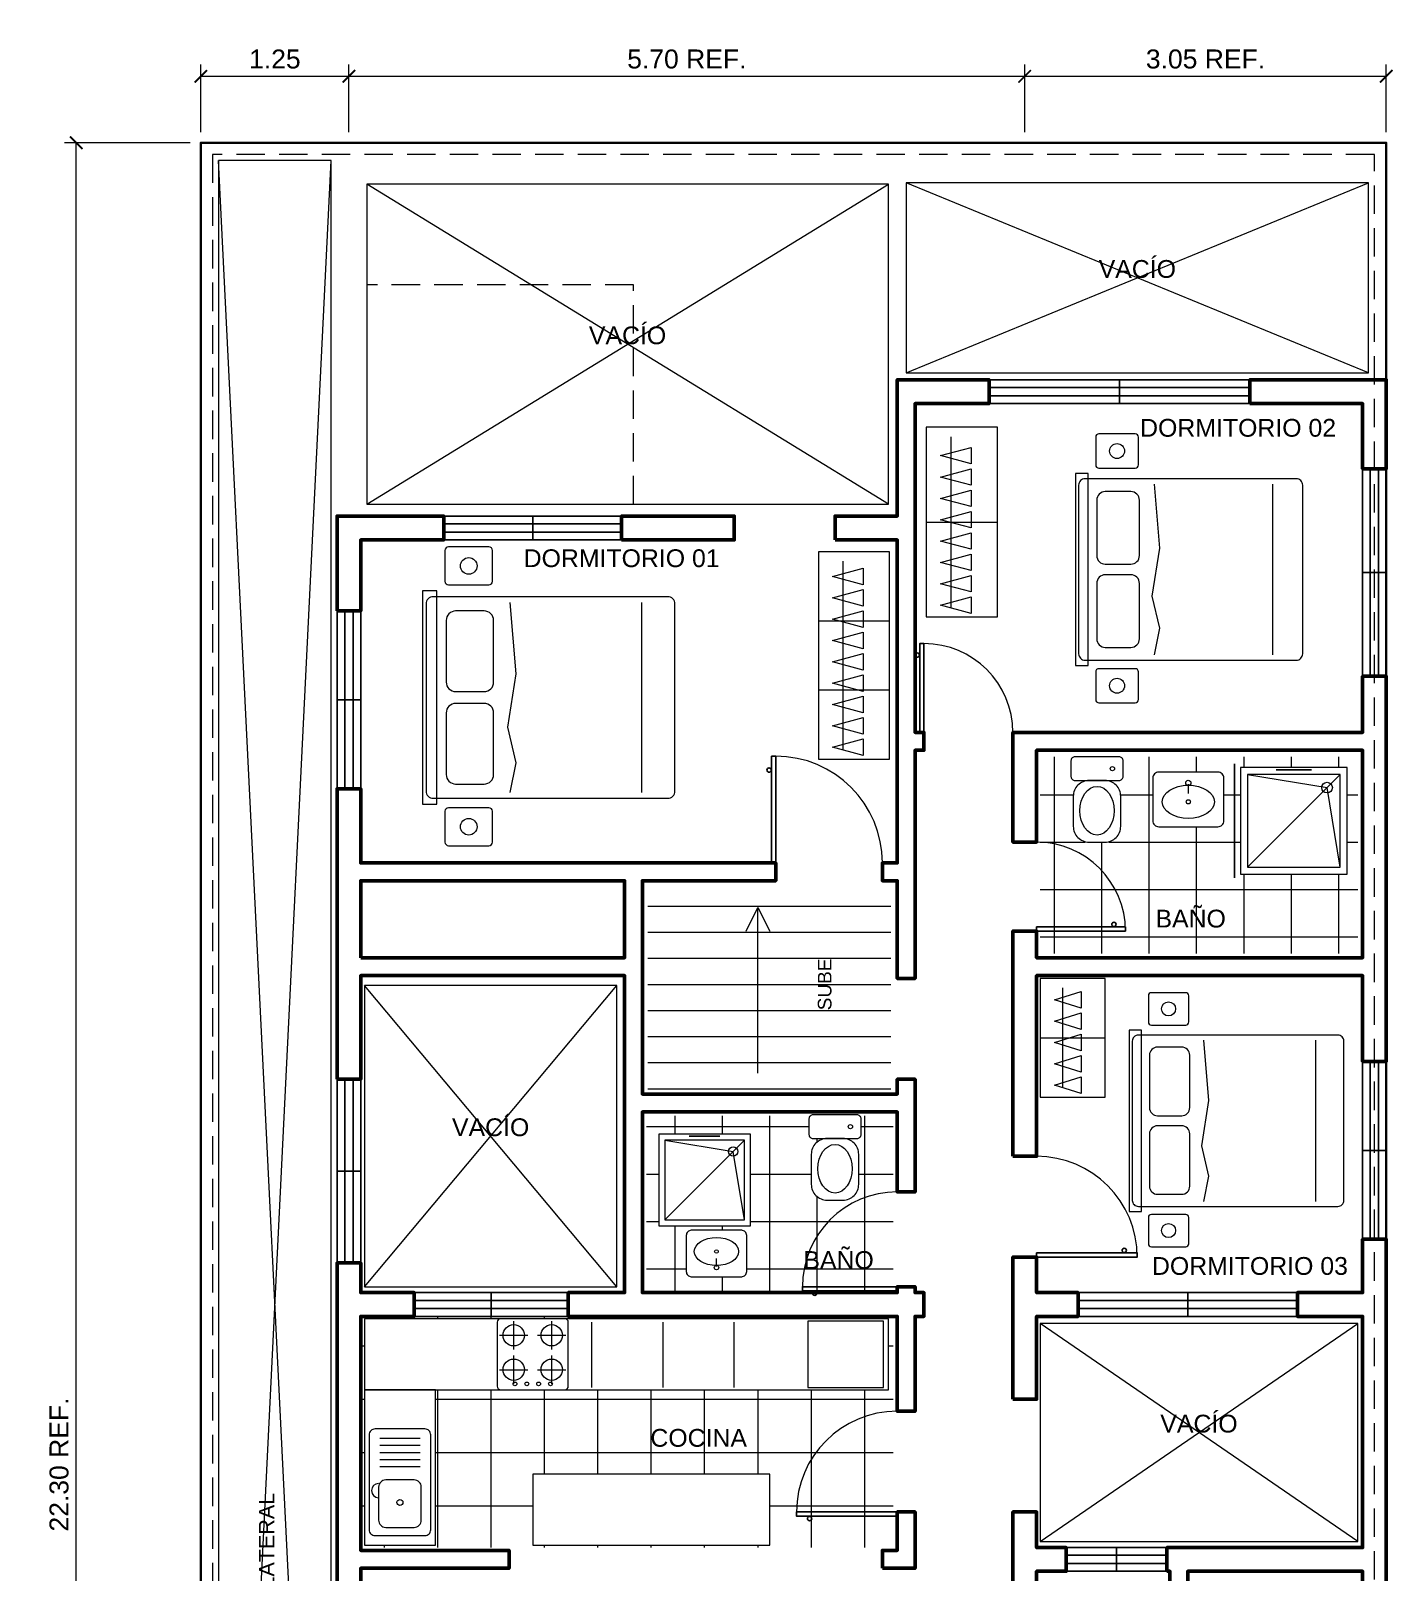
# Model space of a CAD drawing. Header units: metres. Extents: x -1.4 to 26.1, y -0.8 to 23.2.
# Drawn here: x 14.57 to 26.06, y 10.24 to 23.24 of the extents above; entities that cross this region are included whole.
import ezdxf
from ezdxf.enums import TextEntityAlignment as Align

# ---------------------------------------------------------------- set-up
doc = ezdxf.new("R2010")
doc.units = ezdxf.units.M
doc.linetypes.add('ARQ_OCULTO', pattern=[0.36, 0.24, -0.12])
for name, color, linetype, lineweight in [('A_COTA', 7, 'Continuous', 13), ('A_ESCALERA', 7, 'Continuous', 18), ('A_LIMITE', 7, 'Continuous', 35), ('A_MUEBLE', 7, 'Continuous', 18), ('A_MURO_CORTE', 7, 'Continuous', 50), ('A_PUERTA', 7, 'Continuous', 25), ('A_SANITARIO', 7, 'Continuous', 18), ('A_TEXTO', 7, 'Continuous', 13), ('A_VENTANA', 7, 'Continuous', 25)]:
    doc.layers.add(name, color=color, linetype=linetype, lineweight=lineweight)
for name, color, linetype, lineweight, true_color in [('A_MUEBLE_DETALLE', 8, 'Continuous', 9, 0x555555), ('A_PISO_TRAMA', 9, 'Continuous', 9, 0xb4b4b4), ('A_PROYECCION', 8, 'ARQ_OCULTO', 13, 0x737373), ('A_VACIO', 9, 'Continuous', 9, 0x9b9b9b)]:
    doc.layers.add(name, color=color, linetype=linetype, lineweight=lineweight, true_color=true_color)
doc.styles.add('ARQ', font='arial.ttf')
doc.styles.add('OpenSansCondensed-Light', font='OpenSansCondensed-Light.ttf')
doc.dimstyles.new('EZDXF', dxfattribs={"dimtxt": 0.25, "dimasz": 0.175, "dimexe": 0.375, "dimexo": 0.125, "dimgap": 0.1, "dimtad": 1, "dimlfac": 100, "dimzin": 12, "dimdsep": 46, "dimtxsty": 'OpenSansCondensed-Light', "dimblk": 'ARCHTICK', "dimcen": 2.5, "dimazin": 3, "dimtfac": 0.5, "dimtmove": 2, "dimatfit": 3})
pattern_1 = [(0, (0, 0), (0, 0.4), []), (90, (0, 0), (0.4, 0), [])]

# ---------------------------------------------------------------- blocks, each defined once
blk = doc.blocks.new('M_COCINA_4_HORNILLAS')
at = {"layer": 'A_MUEBLE'}
blk.add_lwpolyline([(-0.27, -0.3), (0.27, -0.3, 0.414214), (0.3, -0.27), (0.3, 0.27, 0.414214), (0.27, 0.3), (-0.27, 0.3, 0.414214), (-0.3, 0.27), (-0.3, -0.27, 0.414214)], format="xyb", close=True, dxfattribs=at)
at = {"layer": 'A_MUEBLE_DETALLE'}
for p, q in [((-0.16, 0.04), (-0.16, 0.28)), ((0.16, 0.04), (0.16, 0.28)), ((-0.28, 0.16), (-0.04, 0.16)), ((0.04, 0.16), (0.28, 0.16)), ((-0.28, -0.13), (-0.04, -0.13)), ((-0.16, -0.25), (-0.16, -0.01)), ((0.04, -0.13), (0.28, -0.13)), ((0.16, -0.25), (0.16, -0.01))]:
    blk.add_line(p, q, dxfattribs=at)
for centre, radius in [((-0.16, 0.16), 0.09), ((0.16, 0.16), 0.09), ((-0.16, -0.13), 0.09), ((0.16, -0.13), 0.09), ((-0.15, -0.25), 0.016), ((-0.05, -0.25), 0.016), ((0.05, -0.25), 0.016), ((0.15, -0.25), 0.016)]:
    blk.add_circle(centre, radius, dxfattribs=at)
blk = doc.blocks.new('M_FREGADERO')
at = {"layer": 'A_MUEBLE'}
blk.add_lwpolyline([(-0.4, -0.26), (0.4, -0.26, 0.414214), (0.45, -0.21), (0.45, 0.21, 0.414214), (0.4, 0.26), (-0.4, 0.26, 0.414214), (-0.45, 0.21), (-0.45, -0.21, 0.414214)], format="xyb", close=True, dxfattribs=at)
at = {"layer": 'A_MUEBLE_DETALLE'}
for p, q in [((0.13, -0.17), (0.13, 0.17)), ((0.19, -0.17), (0.19, 0.17)), ((0.25, -0.17), (0.25, 0.17)), ((0.31, -0.17), (0.31, 0.17)), ((0.37, -0.17), (0.37, 0.17))]:
    blk.add_line(p, q, dxfattribs=at)
blk.add_lwpolyline([(-0.32, -0.18), (-0.04, -0.18, 0.414214), (0.02, -0.12), (0.02, 0.12, 0.414214), (-0.04, 0.18), (-0.32, 0.18, 0.414214), (-0.38, 0.12), (-0.38, -0.12, 0.414214)], format="xyb", close=True, dxfattribs=at)
blk.add_circle((-0.17, 0), 0.025, dxfattribs=at)
at = {"layer": 'A_SANITARIO'}
blk.add_arc((-0.07, 0.18), 0.06, 0, 180, dxfattribs=at)
blk = doc.blocks.new('M_CAMA_DOBLE_170x210')
at = {"layer": 'A_MUEBLE'}
blk.add_lwpolyline([(-0.9, 0.96), (0.9, 0.96), (0.9, 1.08), (-0.9, 1.08)], close=True, dxfattribs=at)
for points in [[(-0.79, -1.05), (0.79, -1.05, 0.414214), (0.85, -0.99), (0.85, 0.99, 0.414214), (0.79, 1.05), (-0.79, 1.05, 0.414214), (-0.85, 0.99), (-0.85, -0.99, 0.414214)], [(-1.22, 0.49), (-0.96, 0.49, 0.414214), (-0.93, 0.52), (-0.93, 0.86, 0.414214), (-0.96, 0.89), (-1.22, 0.89, 0.414214), (-1.25, 0.86), (-1.25, 0.52, 0.414214)], [(0.98, 0.49), (1.24, 0.49, 0.414214), (1.27, 0.52), (1.27, 0.86, 0.414214), (1.24, 0.89), (0.98, 0.89, 0.414214), (0.95, 0.86), (0.95, 0.52, 0.414214)]]:
    blk.add_lwpolyline(points, format="xyb", close=True, dxfattribs=at)
at = {"layer": 'A_MUEBLE_DETALLE'}
blk.add_line((-0.8, -0.77), (0.8, -0.77), dxfattribs=at)
for points in [[(-0.65, 0.48), (-0.13, 0.48, 0.414214), (-0.05, 0.56), (-0.05, 0.8, 0.414214), (-0.13, 0.88), (-0.65, 0.88, 0.414214), (-0.73, 0.8), (-0.73, 0.56, 0.414214)], [(0.13, 0.48), (0.65, 0.48, 0.414214), (0.73, 0.56), (0.73, 0.8, 0.414214), (0.65, 0.88), (0.13, 0.88, 0.414214), (0.05, 0.8), (0.05, 0.56, 0.414214)]]:
    blk.add_lwpolyline(points, format="xyb", close=True, dxfattribs=at)
blk.add_lwpolyline([(-0.8, 0.34), (-0.55, 0.29), (-0.25, 0.36), (0.2, 0.29), (0.8, 0.34)], dxfattribs=at)
for centre in [(-1.09, 0.69), (1.11, 0.69)]:
    blk.add_circle(centre, 0.07, dxfattribs=at)
blk = doc.blocks.new('M_DUCHA_90')
at = {"layer": 'A_MUEBLE_DETALLE'}
for p in [(-0.39, 0.39), (-0.39, -0.39), (0.39, 0.39), (0.39, -0.39)]:
    blk.add_line(p, (0.28, 0.28), dxfattribs=at)
blk.add_lwpolyline([(-0.39, -0.39), (0.39, -0.39), (0.39, 0.39), (-0.39, 0.39)], close=True, dxfattribs=at)
blk.add_circle((0.28, 0.28), 0.045, dxfattribs=at)
at = {"layer": 'A_SANITARIO'}
blk.add_lwpolyline([(-0.45, -0.45), (0.45, -0.45), (0.45, 0.45), (-0.45, 0.45)], close=True, dxfattribs=at)
at = {"layer": 'A_VENTANA'}
blk.add_line((-0.15, 0.43), (0.15, 0.43), dxfattribs=at)
blk = doc.blocks.new('M_INODORO')
at = {"layer": 'A_MUEBLE_DETALLE'}
blk.add_circle((0.13, 0.3), 0.018, dxfattribs=at)
at = {"layer": 'A_SANITARIO'}
for points in [[(-0.185, 0.2), (0.185, 0.2, 0.414214), (0.22, 0.235), (0.22, 0.365, 0.414214), (0.185, 0.4), (-0.185, 0.4, 0.414214), (-0.22, 0.365), (-0.22, 0.235, 0.414214)], [(-0.067, -0.32), (0.067, -0.32, 0.414214), (0.2, -0.187), (0.2, 0.067, 0.414214), (0.067, 0.2), (-0.067, 0.2, 0.414214), (-0.2, 0.067), (-0.2, -0.187, 0.414214)]]:
    blk.add_lwpolyline(points, format="xyb", close=True, dxfattribs=at)
blk.add_ellipse((0, -0.055), major_axis=(0, 0.205), ratio=0.707317, dxfattribs=at)
blk = doc.blocks.new('M_LAVATORIO')
at = {"layer": 'A_MUEBLE_DETALLE'}
blk.add_circle((0, -0.02), 0.018, dxfattribs=at)
at = {"layer": 'A_SANITARIO'}
blk.add_line((0, 0.13), (0, 0.05), dxfattribs=at)
blk.add_lwpolyline([(-0.25, -0.23), (0.25, -0.23, 0.414214), (0.3, -0.18), (0.3, 0.18, 0.414214), (0.25, 0.23), (-0.25, 0.23, 0.414214), (-0.3, 0.18), (-0.3, -0.18, 0.414214)], format="xyb", close=True, dxfattribs=at)
blk.add_circle((0, 0.14), 0.022, dxfattribs=at)
blk.add_ellipse((0, -0.02), major_axis=(0.22, 0), ratio=0.636364, dxfattribs=at)
blk = doc.blocks.new('_ARCHTICK')
at = {"color": 0, "linetype": 'BYBLOCK', "const_width": 0.15}
blk.add_lwpolyline([(-0.5, -0.5), (0.5, 0.5)], dxfattribs=at)

msp = doc.modelspace()

# ---------------------------------------------------------------- hatches: boundary and pattern name
at = {"layer": 'A_PISO_TRAMA'}
h = msp.add_hatch(dxfattribs=at)
h.set_pattern_fill('ARQ_BALDOSA', style=0)
h.set_pattern_definition(pattern_1)
h.paths.add_polyline_path([(25.76, 15.46), (23.08, 15.46), (23.08, 17.12), (23.3583, 17.12), (23.34802, 17.11307), (23.34771, 17.11284), (23.34742, 17.11258), (23.34716, 17.11229), (23.34693, 17.11198), (23.33943, 17.10086), (23.33923, 17.10052), (23.33906, 17.10017), (23.33893, 17.0998), (23.33883, 17.09942), (23.33608, 17.08579), (23.33602, 17.0854), (23.336, 17.085), (23.336, 16.955), (23.33602, 16.9546), (23.33608, 16.95421), (23.33883, 16.94058), (23.33893, 16.9402), (23.33906, 16.93983), (23.33923, 16.93948), (23.33943, 16.93914), (23.34693, 16.92802), (23.34716, 16.92771), (23.34742, 16.92742), (23.34771, 16.92716), (23.34802, 16.92693), (23.35914, 16.91943), (23.35948, 16.91923), (23.35983, 16.91906), (23.3602, 16.91893), (23.36058, 16.91883), (23.37421, 16.91608), (23.3746, 16.91602), (23.375, 16.916), (23.44881, 16.916), (23.44025, 16.91334), (23.43988, 16.91321), (23.43953, 16.91304), (23.41688, 16.90074), (23.41655, 16.90054), (23.41624, 16.90031), (23.39651, 16.88403), (23.39622, 16.88378), (23.39597, 16.88349), (23.37969, 16.86376), (23.37946, 16.86345), (23.37926, 16.86312), (23.36696, 16.84047), (23.36679, 16.84012), (23.36666, 16.83975), (23.35889, 16.81472), (23.35879, 16.81434), (23.35873, 16.81394), (23.35602, 16.78707), (23.356, 16.78667), (23.356, 16.53333), (23.35602, 16.53293), (23.35873, 16.50606), (23.35879, 16.50566), (23.35889, 16.50528), (23.36666, 16.48025), (23.36679, 16.47988), (23.36696, 16.47953), (23.37926, 16.45688), (23.37946, 16.45655), (23.37969, 16.45624), (23.39597, 16.43651), (23.39622, 16.43622), (23.39651, 16.43597), (23.41624, 16.41969), (23.41655, 16.41946), (23.41688, 16.41926), (23.43953, 16.40696), (23.43988, 16.40679), (23.44025, 16.40666), (23.46528, 16.39889), (23.46566, 16.39879), (23.46606, 16.39873), (23.49293, 16.39602), (23.49333, 16.396), (23.62667, 16.396), (23.62707, 16.39602), (23.65394, 16.39873), (23.65434, 16.39879), (23.65472, 16.39889), (23.67975, 16.40666), (23.68012, 16.40679), (23.68047, 16.40696), (23.70312, 16.41926), (23.70345, 16.41946), (23.70376, 16.41969), (23.72349, 16.43597), (23.72378, 16.43622), (23.72403, 16.43651), (23.74031, 16.45624), (23.74054, 16.45655), (23.74074, 16.45688), (23.75304, 16.47953), (23.75321, 16.47988), (23.75334, 16.48025), (23.76111, 16.50528), (23.76121, 16.50566), (23.76127, 16.50606), (23.76398, 16.53293), (23.764, 16.53333), (23.764, 16.78667), (23.76398, 16.78707), (23.76127, 16.81394), (23.76121, 16.81434), (23.76111, 16.81472), (23.75334, 16.83975), (23.75321, 16.84012), (23.75304, 16.84047), (23.74074, 16.86312), (23.74054, 16.86345), (23.74031, 16.86376), (23.72403, 16.88349), (23.72378, 16.88378), (23.72349, 16.88403), (23.70376, 16.90031), (23.70345, 16.90054), (23.70312, 16.90074), (23.68047, 16.91304), (23.68012, 16.91321), (23.67975, 16.91334), (23.67119, 16.916), (23.745, 16.916), (23.7454, 16.91602), (23.74579, 16.91608), (23.75942, 16.91883), (23.7598, 16.91893), (23.76017, 16.91906), (23.76052, 16.91923), (23.76086, 16.91943), (23.77198, 16.92693), (23.77229, 16.92716), (23.77258, 16.92742), (23.77284, 16.92771), (23.77307, 16.92802), (23.78057, 16.93914), (23.78077, 16.93948), (23.78094, 16.93983), (23.78107, 16.9402), (23.78117, 16.94058), (23.78392, 16.95421), (23.78398, 16.9546), (23.784, 16.955), (23.784, 17.085), (23.78398, 17.0854), (23.78392, 17.08579), (23.78117, 17.09942), (23.78107, 17.0998), (23.78094, 17.10017), (23.78077, 17.10052), (23.78057, 17.10086), (23.77307, 17.11198), (23.77284, 17.11229), (23.77258, 17.11258), (23.77229, 17.11284), (23.77198, 17.11307), (23.7617, 17.12), (25.76, 17.12)])
h.paths.add_polyline_path([(25.67039, 16.12602), (25.67078, 16.12608), (25.67116, 16.12617), (25.67153, 16.1263), (25.67189, 16.12647), (25.67222, 16.12667), (25.67254, 16.12691), (25.67283, 16.12717), (25.67309, 16.12746), (25.67333, 16.12778), (25.67353, 16.12811), (25.6737, 16.12847), (25.67383, 16.12884), (25.67392, 16.12922), (25.67398, 16.12961), (25.674, 16.13), (25.674, 17.03), (25.67398, 17.03039), (25.67392, 17.03078), (25.67383, 17.03116), (25.6737, 17.03153), (25.67353, 17.03189), (25.67333, 17.03222), (25.67309, 17.03254), (25.67283, 17.03283), (25.67254, 17.03309), (25.67222, 17.03333), (25.67189, 17.03353), (25.67153, 17.0337), (25.67116, 17.03383), (25.67078, 17.03392), (25.67039, 17.03398), (25.67, 17.034), (24.77, 17.034), (24.76961, 17.03398), (24.76922, 17.03392), (24.76884, 17.03383), (24.76847, 17.0337), (24.76811, 17.03353), (24.76778, 17.03333), (24.76746, 17.03309), (24.76717, 17.03283), (24.76691, 17.03254), (24.76667, 17.03222), (24.76647, 17.03189), (24.7663, 17.03153), (24.76617, 17.03116), (24.76608, 17.03078), (24.76602, 17.03039), (24.766, 17.03), (24.766, 16.13), (24.76602, 16.12961), (24.76608, 16.12922), (24.76617, 16.12884), (24.7663, 16.12847), (24.76647, 16.12811), (24.76667, 16.12778), (24.76691, 16.12746), (24.76717, 16.12717), (24.76746, 16.12691), (24.76778, 16.12667), (24.76811, 16.12647), (24.76847, 16.1263), (24.76884, 16.12617), (24.76922, 16.12608), (24.76961, 16.12602), (24.77, 16.126), (25.67, 16.126)], flags=0)
h.paths.add_polyline_path([(24.0271, 16.95087), (24.02704, 16.95048), (24.02602, 16.9404), (24.026, 16.94), (24.026, 16.58), (24.02602, 16.5796), (24.02704, 16.56952), (24.0271, 16.56913), (24.0272, 16.56874), (24.03011, 16.55935), (24.03024, 16.55899), (24.03041, 16.55863), (24.03061, 16.5583), (24.04133, 16.54241), (24.04156, 16.5421), (24.04182, 16.54182), (24.0421, 16.54156), (24.04241, 16.54133), (24.0583, 16.53061), (24.05863, 16.53041), (24.05899, 16.53024), (24.05935, 16.53011), (24.06874, 16.5272), (24.06913, 16.5271), (24.06952, 16.52704), (24.0796, 16.52602), (24.08, 16.526), (24.58, 16.526), (24.5804, 16.52602), (24.59048, 16.52704), (24.59087, 16.5271), (24.59126, 16.5272), (24.60065, 16.53011), (24.60101, 16.53024), (24.60137, 16.53041), (24.6017, 16.53061), (24.61759, 16.54133), (24.6179, 16.54156), (24.61818, 16.54182), (24.61844, 16.5421), (24.61867, 16.54241), (24.62939, 16.5583), (24.62959, 16.55863), (24.62976, 16.55899), (24.62989, 16.55935), (24.6328, 16.56874), (24.6329, 16.56913), (24.63296, 16.56952), (24.63398, 16.5796), (24.634, 16.58), (24.634, 16.94), (24.63398, 16.9404), (24.63296, 16.95048), (24.6329, 16.95087), (24.6328, 16.95126), (24.62989, 16.96065), (24.62976, 16.96101), (24.62959, 16.96137), (24.62939, 16.9617), (24.61867, 16.97759), (24.61844, 16.9779), (24.61818, 16.97818), (24.6179, 16.97844), (24.61759, 16.97867), (24.6017, 16.98939), (24.60137, 16.98959), (24.60101, 16.98976), (24.60065, 16.98989), (24.59126, 16.9928), (24.59087, 16.9929), (24.59048, 16.99296), (24.5804, 16.99398), (24.58, 16.994), (24.08, 16.994), (24.0796, 16.99398), (24.06952, 16.99296), (24.06913, 16.9929), (24.06874, 16.9928), (24.05935, 16.98989), (24.05899, 16.98976), (24.05863, 16.98959), (24.0583, 16.98939), (24.04241, 16.97867), (24.0421, 16.97844), (24.04182, 16.97818), (24.04156, 16.9779), (24.04133, 16.97759), (24.03061, 16.9617), (24.03041, 16.96137), (24.03024, 16.96101), (24.03011, 16.96065), (24.0272, 16.95126)], flags=0)
h = msp.add_hatch(dxfattribs=at)
h.set_pattern_fill('ARQ_BALDOSA', style=0)
h.set_pattern_definition(pattern_1)
h.paths.add_polyline_path([(21.84, 12.61), (19.76, 12.61), (19.76, 14.09), (21.1356, 14.09), (21.12943, 14.08086), (21.12923, 14.08052), (21.12906, 14.08017), (21.12893, 14.0798), (21.12883, 14.07942), (21.12608, 14.06579), (21.12602, 14.0654), (21.126, 14.065), (21.126, 13.935), (21.12602, 13.9346), (21.12608, 13.93421), (21.12883, 13.92058), (21.12893, 13.9202), (21.12906, 13.91983), (21.12923, 13.91948), (21.12943, 13.91914), (21.13693, 13.90802), (21.13716, 13.90771), (21.13742, 13.90742), (21.13771, 13.90716), (21.13802, 13.90693), (21.14914, 13.89943), (21.14948, 13.89923), (21.14983, 13.89906), (21.1502, 13.89893), (21.15058, 13.89883), (21.16421, 13.89608), (21.1646, 13.89602), (21.165, 13.896), (21.23881, 13.896), (21.23025, 13.89334), (21.22988, 13.89321), (21.22953, 13.89304), (21.20688, 13.88074), (21.20655, 13.88054), (21.20624, 13.88031), (21.18651, 13.86403), (21.18622, 13.86378), (21.18597, 13.86349), (21.16969, 13.84376), (21.16946, 13.84345), (21.16926, 13.84312), (21.15696, 13.82047), (21.15679, 13.82012), (21.15666, 13.81975), (21.14889, 13.79472), (21.14879, 13.79434), (21.14873, 13.79394), (21.14602, 13.76707), (21.146, 13.76667), (21.146, 13.51333), (21.14602, 13.51293), (21.14873, 13.48606), (21.14879, 13.48566), (21.14889, 13.48528), (21.15666, 13.46025), (21.15679, 13.45988), (21.15696, 13.45953), (21.16926, 13.43688), (21.16946, 13.43655), (21.16969, 13.43624), (21.18597, 13.41651), (21.18622, 13.41622), (21.18651, 13.41597), (21.20624, 13.39969), (21.20655, 13.39946), (21.20688, 13.39926), (21.22953, 13.38696), (21.22988, 13.38679), (21.23025, 13.38666), (21.25528, 13.37889), (21.25566, 13.37879), (21.25606, 13.37873), (21.28293, 13.37602), (21.28333, 13.376), (21.41667, 13.376), (21.41707, 13.37602), (21.44394, 13.37873), (21.44434, 13.37879), (21.44472, 13.37889), (21.46975, 13.38666), (21.47012, 13.38679), (21.47047, 13.38696), (21.49312, 13.39926), (21.49345, 13.39946), (21.49376, 13.39969), (21.51349, 13.41597), (21.51378, 13.41622), (21.51403, 13.41651), (21.53031, 13.43624), (21.53054, 13.43655), (21.53074, 13.43688), (21.54304, 13.45953), (21.54321, 13.45988), (21.54334, 13.46025), (21.55111, 13.48528), (21.55121, 13.48566), (21.55127, 13.48606), (21.55398, 13.51293), (21.554, 13.51333), (21.554, 13.76667), (21.55398, 13.76707), (21.55127, 13.79394), (21.55121, 13.79434), (21.55111, 13.79472), (21.54334, 13.81975), (21.54321, 13.82012), (21.54304, 13.82047), (21.53074, 13.84312), (21.53054, 13.84345), (21.53031, 13.84376), (21.51403, 13.86349), (21.51378, 13.86378), (21.51349, 13.86403), (21.49376, 13.88031), (21.49345, 13.88054), (21.49312, 13.88074), (21.47047, 13.89304), (21.47012, 13.89321), (21.46975, 13.89334), (21.46119, 13.896), (21.535, 13.896), (21.5354, 13.89602), (21.53579, 13.89608), (21.54942, 13.89883), (21.5498, 13.89893), (21.55017, 13.89906), (21.55052, 13.89923), (21.55086, 13.89943), (21.56198, 13.90693), (21.56229, 13.90716), (21.56258, 13.90742), (21.56284, 13.90771), (21.56307, 13.90802), (21.57057, 13.91914), (21.57077, 13.91948), (21.57094, 13.91983), (21.57107, 13.9202), (21.57117, 13.92058), (21.57392, 13.93421), (21.57398, 13.9346), (21.574, 13.935), (21.574, 14.065), (21.57398, 14.0654), (21.57392, 14.06579), (21.57117, 14.07942), (21.57107, 14.0798), (21.57094, 14.08017), (21.57077, 14.08052), (21.57057, 14.08086), (21.5644, 14.09), (21.84, 14.09)])
h.paths.add_polyline_path([(20.64098, 13.93739), (20.64092, 13.93778), (20.64083, 13.93816), (20.6407, 13.93853), (20.64053, 13.93889), (20.64033, 13.93922), (20.64009, 13.93954), (20.63983, 13.93983), (20.63954, 13.94009), (20.63922, 13.94033), (20.63889, 13.94053), (20.63853, 13.9407), (20.63816, 13.94083), (20.63778, 13.94092), (20.63739, 13.94098), (20.637, 13.941), (19.863, 13.941), (19.86261, 13.94098), (19.86222, 13.94092), (19.86184, 13.94083), (19.86147, 13.9407), (19.86111, 13.94053), (19.86078, 13.94033), (19.86046, 13.94009), (19.86017, 13.93983), (19.85991, 13.93954), (19.85967, 13.93922), (19.85947, 13.93889), (19.8593, 13.93853), (19.85917, 13.93816), (19.85908, 13.93778), (19.85902, 13.93739), (19.859, 13.937), (19.859, 13.163), (19.85902, 13.16261), (19.85908, 13.16222), (19.85917, 13.16184), (19.8593, 13.16147), (19.85947, 13.16111), (19.85967, 13.16078), (19.85991, 13.16046), (19.86017, 13.16017), (19.86046, 13.15991), (19.86078, 13.15967), (19.86111, 13.15947), (19.86147, 13.1593), (19.86184, 13.15917), (19.86222, 13.15908), (19.86261, 13.15902), (19.863, 13.159), (20.637, 13.159), (20.63739, 13.15902), (20.63778, 13.15908), (20.63816, 13.15917), (20.63853, 13.1593), (20.63889, 13.15947), (20.63922, 13.15967), (20.63954, 13.15991), (20.63983, 13.16017), (20.64009, 13.16046), (20.64033, 13.16078), (20.64053, 13.16111), (20.6407, 13.16147), (20.64083, 13.16184), (20.64092, 13.16222), (20.64098, 13.16261), (20.641, 13.163), (20.641, 13.937)], flags=0)
h.paths.add_polyline_path([(20.58022, 12.73402), (20.58059, 12.73415), (20.58094, 12.73432), (20.58128, 12.73452), (20.59479, 12.74363), (20.5951, 12.74386), (20.59538, 12.74412), (20.59564, 12.7444), (20.59587, 12.74471), (20.60498, 12.75822), (20.60518, 12.75856), (20.60535, 12.75891), (20.60548, 12.75928), (20.60558, 12.75967), (20.60892, 12.77621), (20.60898, 12.7766), (20.609, 12.777), (20.609, 13.083), (20.60898, 13.0834), (20.60892, 13.08379), (20.60558, 13.10033), (20.60548, 13.10072), (20.60535, 13.10109), (20.60518, 13.10144), (20.60498, 13.10178), (20.59587, 13.11529), (20.59564, 13.1156), (20.59538, 13.11588), (20.5951, 13.11614), (20.59479, 13.11637), (20.58128, 13.12548), (20.58094, 13.12568), (20.58059, 13.12585), (20.58022, 13.12598), (20.57983, 13.12608), (20.56329, 13.12942), (20.5629, 13.12948), (20.5625, 13.1295), (20.1375, 13.1295), (20.1371, 13.12948), (20.13671, 13.12942), (20.12017, 13.12608), (20.11978, 13.12598), (20.11941, 13.12585), (20.11906, 13.12568), (20.11872, 13.12548), (20.10521, 13.11637), (20.1049, 13.11614), (20.10462, 13.11588), (20.10436, 13.1156), (20.10413, 13.11529), (20.09502, 13.10178), (20.09482, 13.10144), (20.09465, 13.10109), (20.09452, 13.10072), (20.09442, 13.10033), (20.09108, 13.08379), (20.09102, 13.0834), (20.091, 13.083), (20.091, 12.777), (20.09102, 12.7766), (20.09108, 12.77621), (20.09442, 12.75967), (20.09452, 12.75928), (20.09465, 12.75891), (20.09482, 12.75856), (20.09502, 12.75822), (20.10413, 12.74471), (20.10436, 12.7444), (20.10462, 12.74412), (20.1049, 12.74386), (20.10521, 12.74363), (20.11872, 12.73452), (20.11906, 12.73432), (20.11941, 12.73415), (20.11978, 12.73402), (20.12017, 12.73392), (20.13671, 12.73058), (20.1371, 12.73052), (20.1375, 12.7305), (20.5625, 12.7305), (20.5629, 12.73052), (20.56329, 12.73058), (20.57983, 12.73392)], flags=0)
h = msp.add_hatch(dxfattribs=at)
h.set_pattern_fill('ARQ_BALDOSA', style=0)
h.set_pattern_definition([(0, (0, 0), (0, 0.45), []), (90, (0, 0), (0.45, 0), [])])
h.paths.add_polyline_path([(17.8, 12.4), (19.1, 12.4), (19.575, 12.4), (19.725, 12.4), (21.84, 12.4), (21.84, 10.45), (17.36, 10.45), (17.36, 12.4)])
h.paths.add_polyline_path([(17.37961, 12.38398), (17.37922, 12.38392), (17.37884, 12.38383), (17.37847, 12.3837), (17.37811, 12.38353), (17.37778, 12.38333), (17.37746, 12.38309), (17.37717, 12.38283), (17.37691, 12.38254), (17.37667, 12.38222), (17.37647, 12.38189), (17.3763, 12.38153), (17.37617, 12.38116), (17.37608, 12.38078), (17.37602, 12.38039), (17.376, 12.38), (17.376, 10.47), (17.37602, 10.46961), (17.37608, 10.46922), (17.37617, 10.46884), (17.3763, 10.46847), (17.37647, 10.46811), (17.37667, 10.46778), (17.37691, 10.46746), (17.37717, 10.46717), (17.37746, 10.46691), (17.37778, 10.46667), (17.37811, 10.46647), (17.37847, 10.4663), (17.37884, 10.46617), (17.37922, 10.46608), (17.37961, 10.46602), (17.38, 10.466), (17.98, 10.466), (17.98039, 10.46602), (17.98078, 10.46608), (17.98116, 10.46617), (17.98153, 10.4663), (17.98189, 10.46647), (17.98222, 10.46667), (17.98254, 10.46691), (17.98283, 10.46717), (17.98309, 10.46746), (17.98333, 10.46778), (17.98353, 10.46811), (17.9837, 10.46847), (17.98383, 10.46884), (17.98392, 10.46922), (17.98398, 10.46961), (17.984, 10.47), (17.984, 11.776), (21.8, 11.776), (21.80039, 11.77602), (21.80078, 11.77608), (21.80116, 11.77617), (21.80153, 11.7763), (21.80189, 11.77647), (21.80222, 11.77667), (21.80254, 11.77691), (21.80283, 11.77717), (21.80309, 11.77746), (21.80333, 11.77778), (21.80353, 11.77811), (21.8037, 11.77847), (21.80383, 11.77884), (21.80392, 11.77922), (21.80398, 11.77961), (21.804, 11.78), (21.804, 12.38), (21.80398, 12.38039), (21.80392, 12.38078), (21.80383, 12.38116), (21.8037, 12.38153), (21.80353, 12.38189), (21.80333, 12.38222), (21.80309, 12.38254), (21.80283, 12.38283), (21.80254, 12.38309), (21.80222, 12.38333), (21.80189, 12.38353), (21.80153, 12.3837), (21.80116, 12.38383), (21.80078, 12.38392), (21.80039, 12.38398), (21.8, 12.384), (17.38, 12.384)], flags=0)
h.paths.add_polyline_path([(20.80398, 11.07039), (20.80392, 11.07078), (20.80383, 11.07116), (20.8037, 11.07153), (20.80353, 11.07189), (20.80333, 11.07222), (20.80309, 11.07254), (20.80283, 11.07283), (20.80254, 11.07309), (20.80222, 11.07333), (20.80189, 11.07353), (20.80153, 11.0737), (20.80116, 11.07383), (20.80078, 11.07392), (20.80039, 11.07398), (20.8, 11.074), (18.8, 11.074), (18.79961, 11.07398), (18.79922, 11.07392), (18.79884, 11.07383), (18.79847, 11.0737), (18.79811, 11.07353), (18.79778, 11.07333), (18.79746, 11.07309), (18.79717, 11.07283), (18.79691, 11.07254), (18.79667, 11.07222), (18.79647, 11.07189), (18.7963, 11.07153), (18.79617, 11.07116), (18.79608, 11.07078), (18.79602, 11.07039), (18.796, 11.07), (18.796, 10.47), (18.79602, 10.46961), (18.79608, 10.46922), (18.79617, 10.46884), (18.7963, 10.46847), (18.79647, 10.46811), (18.79667, 10.46778), (18.79691, 10.46746), (18.79717, 10.46717), (18.79746, 10.46691), (18.79778, 10.46667), (18.79811, 10.46647), (18.79847, 10.4663), (18.79884, 10.46617), (18.79922, 10.46608), (18.79961, 10.46602), (18.8, 10.466), (20.8, 10.466), (20.80039, 10.46602), (20.80078, 10.46608), (20.80116, 10.46617), (20.80153, 10.4663), (20.80189, 10.46647), (20.80222, 10.46667), (20.80254, 10.46691), (20.80283, 10.46717), (20.80309, 10.46746), (20.80333, 10.46778), (20.80353, 10.46811), (20.8037, 10.46847), (20.80383, 10.46884), (20.80392, 10.46922), (20.80398, 10.46961), (20.804, 10.47), (20.804, 11.07)], flags=0)

# ---------------------------------------------------------------- linework, layer by layer
at = {"layer": 'A_COTA'}
msp.add_line((20.7, 14.45), (20.7, 15.85), dxfattribs=at)
msp.add_lwpolyline([(20.6, 15.65), (20.7, 15.85), (20.8, 15.65)], dxfattribs=at)
at = {"layer": 'A_ESCALERA'}
for p, q in [((19.77, 15.86), (21.82, 15.86)), ((19.77, 15.64), (21.82, 15.64)), ((19.77, 15.42), (21.82, 15.42)), ((19.77, 15.2), (21.82, 15.2)), ((19.77, 14.98), (21.82, 14.98)), ((19.77, 14.76), (21.82, 14.76)), ((19.77, 14.54), (21.82, 14.54)), ((19.77, 14.32), (21.82, 14.32))]:
    msp.add_line(p, q, dxfattribs=at)
at = {"layer": 'A_LIMITE'}
msp.add_lwpolyline([(16, 0), (26, 0), (26, 22.3), (16, 22.3)], close=True, dxfattribs=at)
at = {"layer": 'A_MUEBLE'}
for points in [[(22.12, 18.3), (22.72, 18.3), (22.72, 19.9), (22.12, 19.9)], [(21.21, 17.1), (21.81, 17.1), (21.81, 18.85), (21.21, 18.85)], [(23.08, 14.25), (23.63, 14.25), (23.63, 15.25), (23.08, 15.25)], [(17.38, 11.78), (21.8, 11.78), (21.8, 12.38), (17.38, 12.38)], [(21.12, 11.8), (21.76, 11.8), (21.76, 12.36), (21.12, 12.36)], [(17.38, 10.47), (17.98, 10.47), (17.98, 11.78), (17.38, 11.78)], [(18.8, 10.47), (20.8, 10.47), (20.8, 11.07), (18.8, 11.07)]]:
    msp.add_lwpolyline(points, close=True, dxfattribs=at)
at = {"layer": 'A_MUEBLE_DETALLE'}
for p, q in [((22.33, 18.38), (22.33, 19.82)), ((22.12, 19.1), (22.72, 19.1)), ((21.42, 17.18), (21.42, 18.77)), ((21.21, 18.26667), (21.81, 18.26667)), ((21.21, 17.68333), (21.81, 17.68333)), ((23.2725, 14.33), (23.2725, 15.17)), ((23.08, 14.75), (23.63, 14.75)), ((19.3, 11.8), (19.3, 12.35)), ((19.9, 11.8), (19.9, 12.35)), ((20.5, 11.8), (20.5, 12.35))]:
    msp.add_line(p, q, dxfattribs=at)
for points in [[(22.24, 19.66), (22.498, 19.73), (22.498, 19.59), (22.24, 19.66)], [(22.24, 19.48), (22.498, 19.55), (22.498, 19.41), (22.24, 19.48)], [(22.24, 19.3), (22.498, 19.37), (22.498, 19.23), (22.24, 19.3)], [(22.24, 19.12), (22.498, 19.19), (22.498, 19.05), (22.24, 19.12)], [(22.24, 18.94), (22.498, 19.01), (22.498, 18.87), (22.24, 18.94)], [(22.24, 18.76), (22.498, 18.83), (22.498, 18.69), (22.24, 18.76)], [(21.33, 18.64), (21.588, 18.71), (21.588, 18.57), (21.33, 18.64)], [(22.24, 18.58), (22.498, 18.65), (22.498, 18.51), (22.24, 18.58)], [(21.33, 18.46), (21.588, 18.53), (21.588, 18.39), (21.33, 18.46)], [(22.24, 18.4), (22.498, 18.47), (22.498, 18.33), (22.24, 18.4)], [(21.33, 18.28), (21.588, 18.35), (21.588, 18.21), (21.33, 18.28)], [(21.33, 18.1), (21.588, 18.17), (21.588, 18.03), (21.33, 18.1)], [(21.33, 17.92), (21.588, 17.99), (21.588, 17.85), (21.33, 17.92)], [(21.33, 17.74), (21.588, 17.81), (21.588, 17.67), (21.33, 17.74)], [(21.33, 17.56), (21.588, 17.63), (21.588, 17.49), (21.33, 17.56)], [(21.33, 17.38), (21.588, 17.45), (21.588, 17.31), (21.33, 17.38)], [(21.33, 17.2), (21.588, 17.27), (21.588, 17.13), (21.33, 17.2)], [(23.2, 15.07), (23.4265, 15.14), (23.4265, 15), (23.2, 15.07)], [(23.2, 14.89), (23.4265, 14.96), (23.4265, 14.82), (23.2, 14.89)], [(23.2, 14.71), (23.4265, 14.78), (23.4265, 14.64), (23.2, 14.71)], [(23.2, 14.53), (23.4265, 14.6), (23.4265, 14.46), (23.2, 14.53)], [(23.2, 14.35), (23.4265, 14.42), (23.4265, 14.28), (23.2, 14.35)]]:
    msp.add_lwpolyline(points, dxfattribs=at)
for centre, radius, start, end in [((22.1, 17.325), 0.75, 0, 90), ((20.85, 16.225), 0.9, 0, 90), ((23.05, 15.65), 0.75, 0, 90), ((23.05, 12.9), 0.85, 0, 90), ((21.875, 12.65), 0.8, 90, 180), ((21.875, 10.75), 0.85, 90, 180)]:
    msp.add_arc(centre, radius, start, end, dxfattribs=at)
at = {"layer": 'A_MURO_CORTE'}
for points in [[(21.35, 18.95), (21.875, 18.95), (21.875, 16.225), (21.75, 16.225), (21.75, 16.075), (21.875, 16.075), (21.875, 15.25), (22.025, 15.25), (22.025, 17.175), (22.1, 17.175), (22.1, 17.325), (22.025, 17.325), (22.025, 20.1), (22.65, 20.1), (22.65, 20.3), (21.875, 20.3), (21.875, 19.15), (21.35, 19.15)], [(24.85, 20.1), (25.8, 20.1), (25.8, 19.55), (26, 19.55), (26, 20.3), (24.85, 20.3)], [(17.15, 18.35), (17.35, 18.35), (17.35, 18.95), (18.05, 18.95), (18.05, 19.15), (17.15, 19.15)], [(19.55, 18.95), (20.5, 18.95), (20.5, 19.15), (19.55, 19.15)], [(22.85, 13.75), (23.05, 13.75), (23.05, 15.275), (25.8, 15.275), (25.8, 14.55), (26, 14.55), (26, 17.8), (25.8, 17.8), (25.8, 17.325), (22.85, 17.325), (22.85, 16.4), (23.05, 16.4), (23.05, 17.175), (25.8, 17.175), (25.8, 15.425), (23.05, 15.425), (23.05, 15.65), (22.85, 15.65)], [(17.15, 14.4), (17.35, 14.4), (17.35, 15.275), (19.575, 15.275), (19.575, 12.6), (19.1, 12.6), (19.1, 12.4), (21.875, 12.4), (21.875, 11.6), (22.025, 11.6), (22.025, 12.4), (22.1, 12.4), (22.1, 12.6), (22.025, 12.6), (22.025, 12.65), (21.875, 12.65), (21.875, 12.6), (19.725, 12.6), (19.725, 14.125), (21.875, 14.125), (21.875, 13.45), (22.025, 13.45), (22.025, 14.4), (21.875, 14.4), (21.875, 14.275), (19.725, 14.275), (19.725, 16.075), (20.85, 16.075), (20.85, 16.225), (17.35, 16.225), (17.35, 16.85), (17.15, 16.85)], [(17.35, 15.425), (17.35, 16.075), (19.575, 16.075), (19.575, 15.425)], [(24.15, 10.25), (24.175, 10.25), (24.175, 9.6), (24.325, 9.6), (24.325, 10.25), (25.8, 10.25), (25.8, 9.85), (26, 9.85), (26, 13.05), (25.8, 13.05), (25.8, 12.6), (25.25, 12.6), (25.25, 12.4), (25.8, 12.4), (25.8, 10.45), (24.15, 10.45)], [(22.85, 11.7), (23.05, 11.7), (23.05, 12.4), (23.4, 12.4), (23.4, 12.6), (23.05, 12.6), (23.05, 12.9), (22.85, 12.9)], [(17.15, 8.2), (17.35, 8.2), (17.35, 10.275), (18.6, 10.275), (18.6, 10.425), (17.35, 10.425), (17.35, 12.4), (17.8, 12.4), (17.8, 12.6), (17.35, 12.6), (17.35, 12.85), (17.15, 12.85)], [(21.75, 10.275), (22.025, 10.275), (22.025, 10.75), (21.875, 10.75), (21.875, 10.425), (21.75, 10.425)], [(22.85, 9.65), (23.05, 9.65), (23.05, 10.25), (23.3, 10.25), (23.3, 10.45), (23.05, 10.45), (23.05, 10.75), (22.85, 10.75)]]:
    msp.add_lwpolyline(points, close=True, dxfattribs=at)
at = {"layer": 'A_PROYECCION'}
for points in [[(16.1, 0.1), (25.9, 0.1), (25.9, 22.2), (16.1, 22.2)], [(17.4, 19.25), (19.65, 19.25), (19.65, 21.1), (17.4, 21.1)]]:
    msp.add_lwpolyline(points, close=True, dxfattribs=at)
at = {"layer": 'A_PUERTA'}
for points in [[(22.1, 17.325), (22.1, 18.075), (22.065, 18.075), (22.065, 17.325)], [(20.85, 16.225), (20.85, 17.125), (20.815, 17.125), (20.815, 16.225)], [(23.05, 15.65), (23.8, 15.65), (23.8, 15.685), (23.05, 15.685)], [(23.05, 12.9), (23.9, 12.9), (23.9, 12.935), (23.05, 12.935)], [(21.875, 12.65), (21.075, 12.65), (21.075, 12.615), (21.875, 12.615)], [(21.875, 10.75), (21.025, 10.75), (21.025, 10.715), (21.875, 10.715)]]:
    msp.add_lwpolyline(points, close=True, dxfattribs=at)
for centre in [(22.044, 17.9775), (20.794, 17.008), (23.7025, 15.706), (23.7895, 12.956), (21.179, 12.594), (21.1355, 10.694)]:
    msp.add_circle(centre, 0.018, dxfattribs=at)
at = {"layer": 'A_VACIO'}
for p, q in [((16.15, 2.85), (17.1, 22.15)), ((17.1, 2.85), (16.15, 22.15)), ((17.4, 19.25), (21.8, 21.95)), ((21.8, 19.25), (17.4, 21.95)), ((21.95, 20.36), (25.85, 21.96)), ((25.85, 20.36), (21.95, 21.96)), ((17.38, 12.65), (19.51, 15.19)), ((19.51, 12.65), (17.38, 15.19)), ((23.08, 10.5), (25.76, 12.34)), ((25.76, 10.5), (23.08, 12.34))]:
    msp.add_line(p, q, dxfattribs=at)
for points in [[(16.15, 2.85), (17.1, 2.85), (17.1, 22.15), (16.15, 22.15)], [(17.4, 19.25), (21.8, 19.25), (21.8, 21.95), (17.4, 21.95)], [(21.95, 20.36), (25.85, 20.36), (25.85, 21.96), (21.95, 21.96)], [(17.38, 12.65), (19.51, 12.65), (19.51, 15.19), (17.38, 15.19)], [(23.08, 10.5), (25.76, 10.5), (25.76, 12.34), (23.08, 12.34)]]:
    msp.add_lwpolyline(points, close=True, dxfattribs=at)
at = {"layer": 'A_VENTANA'}
for p, q in [((22.65, 20.3), (24.85, 20.3)), ((22.65, 20.1), (22.65, 20.3)), ((23.75, 20.1), (23.75, 20.3)), ((24.85, 20.1), (24.85, 20.3)), ((22.65, 20.235), (24.85, 20.235)), ((22.65, 20.165), (24.85, 20.165)), ((22.65, 20.1), (24.85, 20.1)), ((25.8, 17.8), (25.8, 19.55)), ((25.8, 19.55), (26, 19.55)), ((25.865, 17.8), (25.865, 19.55)), ((25.935, 17.8), (25.935, 19.55)), ((26, 17.8), (26, 19.55)), ((18.05, 19.15), (19.55, 19.15)), ((18.05, 18.95), (18.05, 19.15)), ((18.8, 18.95), (18.8, 19.15)), ((19.55, 18.95), (19.55, 19.15)), ((18.05, 19.085), (19.55, 19.085)), ((18.05, 19.015), (19.55, 19.015)), ((18.05, 18.95), (19.55, 18.95)), ((25.8, 18.675), (26, 18.675)), ((17.15, 16.85), (17.15, 18.35)), ((17.15, 18.35), (17.35, 18.35)), ((17.215, 16.85), (17.215, 18.35)), ((17.285, 16.85), (17.285, 18.35)), ((17.35, 16.85), (17.35, 18.35)), ((25.8, 17.8), (26, 17.8)), ((17.15, 17.6), (17.35, 17.6)), ((24.72, 16.1), (24.72, 17.06)), ((17.15, 16.85), (17.35, 16.85)), ((25.8, 13.05), (25.8, 14.55)), ((25.8, 14.55), (26, 14.55)), ((25.865, 13.05), (25.865, 14.55)), ((25.935, 13.05), (25.935, 14.55)), ((26, 13.05), (26, 14.55)), ((17.15, 12.85), (17.15, 14.4)), ((17.15, 14.4), (17.35, 14.4)), ((17.215, 12.85), (17.215, 14.4)), ((17.285, 12.85), (17.285, 14.4)), ((17.35, 12.85), (17.35, 14.4)), ((25.8, 13.8), (26, 13.8)), ((17.15, 13.625), (17.35, 13.625)), ((25.8, 13.05), (26, 13.05)), ((17.15, 12.85), (17.35, 12.85)), ((17.8, 12.6), (19.1, 12.6)), ((17.8, 12.4), (17.8, 12.6)), ((17.8, 12.535), (19.1, 12.535)), ((18.45, 12.4), (18.45, 12.6)), ((19.1, 12.4), (19.1, 12.6)), ((23.4, 12.6), (25.25, 12.6)), ((23.4, 12.4), (23.4, 12.6)), ((23.4, 12.535), (25.25, 12.535)), ((24.325, 12.4), (24.325, 12.6)), ((25.25, 12.4), (25.25, 12.6)), ((17.8, 12.465), (19.1, 12.465)), ((17.8, 12.4), (19.1, 12.4)), ((23.4, 12.465), (25.25, 12.465)), ((23.4, 12.4), (25.25, 12.4)), ((23.3, 10.45), (24.15, 10.45)), ((23.3, 10.25), (23.3, 10.45)), ((23.725, 10.25), (23.725, 10.45)), ((24.15, 10.25), (24.15, 10.45)), ((23.3, 10.385), (24.15, 10.385)), ((23.3, 10.315), (24.15, 10.315)), ((23.3, 10.25), (24.15, 10.25))]:
    msp.add_line(p, q, dxfattribs=at)

# ---------------------------------------------------------------- block references
at = {"layer": 'A_MUEBLE'}
for name, p, xscale, yscale, rotation in [('M_CAMA_DOBLE_170x210', (24.35, 18.7), 0.9, 0.9, 90), ('M_CAMA_DOBLE_170x210', (24.75, 14.05), 0.85, 0.85, 90), ('M_LAVATORIO', (20.35, 12.93), 0.85, 0.85, 180)]:
    msp.add_blockref(name, p, dxfattribs=dict(at, xscale=xscale, yscale=yscale, rotation=rotation))
at = {"layer": 'A_MUEBLE', "rotation": 90}
for name, p in [('M_CAMA_DOBLE_170x210', (18.95, 17.62)), ('M_FREGADERO', (17.68, 11))]:
    msp.add_blockref(name, p, dxfattribs=at)
at = {"layer": 'A_MUEBLE'}
for name, p in [('M_INODORO', (23.56, 16.72)), ('M_LAVATORIO', (24.33, 16.76)), ('M_DUCHA_90', (25.22, 16.58)), ('M_INODORO', (21.35, 13.7)), ('M_COCINA_4_HORNILLAS', (18.8, 12.08))]:
    msp.add_blockref(name, p, dxfattribs=at)
at = {"layer": 'A_MUEBLE', "xscale": 0.86, "yscale": 0.86}
msp.add_blockref('M_DUCHA_90', (20.25, 13.55), dxfattribs=at)

# ---------------------------------------------------------------- texts
at = {"layer": 'A_TEXTO', "style": 'ARQ'}
for s, p in [('VACÍO', (23.9, 21.16)), ('VACÍO', (19.6, 20.6)), ('DORMITORIO 02', (24.75, 19.82)), ('DORMITORIO 01', (19.55, 18.72)), ('BAÑO', (24.35, 15.68)), ('VACÍO', (18.445, 13.92)), ('BAÑO', (21.38, 12.8)), ('DORMITORIO 03', (24.85, 12.75)), ('VACÍO', (24.42, 11.42)), ('COCINA', (20.2, 11.3))]:
    msp.add_text(s, height=0.15, dxfattribs=at).set_placement(p, align=Align.CENTER)
for s, height, p in [('SUBE', 0.115, (21.32, 15.2)), ('VACÍO LATERAL', 0.13, (16.62, 10.2))]:
    msp.add_text(s, height=height, rotation=90, dxfattribs=at).set_placement(p, align=Align.CENTER)

# ---------------------------------------------------------------- dimensions: what is measured, and where the dimension line sits
at = {"layer": 'A_COTA'}
for base, p1, p2, text in [((17.25, 22.86), (17.25, 22.3), (22.95, 22.3), '5.70 REF.'), ((22.95, 22.86), (22.95, 22.3), (26, 22.3), '3.05 REF.'), ((16, 22.86), (16, 22.3), (17.25, 22.3), '1.25')]:
    msp.add_linear_dim(base=base, p1=p1, p2=p2, text=text, dimstyle='EZDXF', override={"dimtxt": 0.16, "dimasz": 0.105, "dimexe": 0.1, "dimexo": 0.09, "dimgap": 0.065, "dimtad": 1, "dimdec": 2, "dimzin": 0, "dimtxsty": 'ARQ', "dimblk": 'ARCHTICK', "dimclrd": 256, "dimclre": 256, "dimclrt": 256, "dimlwd": 13, "dimlwe": 13}, dxfattribs=at).render()
msp.add_linear_dim(base=(14.95, 0), p1=(16, 0), p2=(16, 22.3), angle=90, text='22.30 REF.', dimstyle='EZDXF', override={"dimtxt": 0.16, "dimasz": 0.105, "dimexe": 0.1, "dimexo": 0.09, "dimgap": 0.065, "dimtad": 1, "dimdec": 2, "dimzin": 0, "dimtxsty": 'ARQ', "dimblk": 'ARCHTICK', "dimclrd": 256, "dimclre": 256, "dimclrt": 256, "dimlwd": 13, "dimlwe": 13}, dxfattribs=at).render()

doc.saveas('drawing.dxf')
